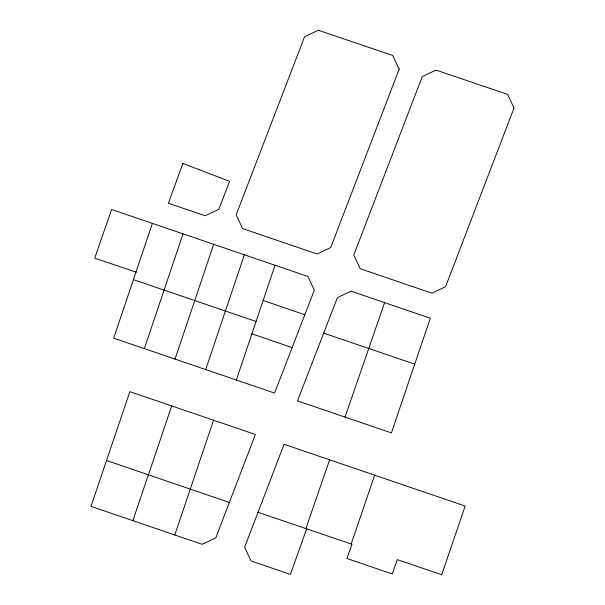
<?xml version="1.0" encoding="UTF-8"?>
<svg xmlns="http://www.w3.org/2000/svg" width="605" height="605" viewBox="0 0 605 605"><rect width="100%" height="100%" fill="white"/><g stroke="black" fill="none" stroke-linecap="round" stroke-linejoin="round"><path stroke-width="0.91" d="M136.231 272.22L94.751 258.138L111.592 209.466L307.892 276.462L314.313 290.173L274.579 393.068L113.702 338.165L152.369 223.381M213.686 244.307L175.026 359.09M244.359 254.781L205.7 369.549M144.353 348.624L183.043 233.855M171.714 405.94L132.873 520.663M174.777 534.971L213.542 420.218M236.343 380.008L275.033 265.255M106.525 460.503L90.992 506.377L202.093 544.288L215.811 537.837L255.386 434.488L129.878 391.669L106.525 460.503L229.348 502.475M414.72 364.149L391.405 432.915L297.501 400.881L337.416 297.592L351.127 291.209L430.314 318.215L414.72 364.149L323.69 333.113M258.017 512.314L351.187 543.986L374.661 475.182M305.888 528.581L329.627 459.815M345.009 417.087L384.614 302.629M306.652 528.846L290.392 574.41L251.052 560.971L244.632 547.253L284.063 444.274L465.169 506.06L441.726 574.75L397.281 559.64L392.252 573.964L346.915 558.491L351.981 544.228L351.187 543.986M133.667 279.729L256.066 321.482M263.167 300.473L304.814 314.759M251.914 333.816L292.139 347.588M182.892 163.456L168.356 203.242L205.087 215.751L218.806 209.36L229.59 181.288L182.892 163.456M399.156 69.159L330.723 247.543L317.005 253.964L242.575 228.554L236.154 214.835L304.587 36.701L318.306 30.25L392.736 55.471L399.156 69.159M514.008 108.038L445.575 286.725L431.857 293.145L360.217 268.711L353.796 254.992L422.29 76.548L435.978 70.097L507.557 94.35L514.008 108.038"/></g></svg>
